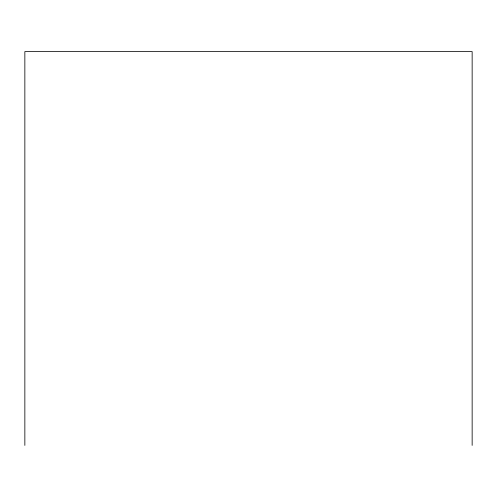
<?xml version="1.0" encoding="UTF-8"?>
<svg xmlns="http://www.w3.org/2000/svg" width="497" height="497" viewBox="0 0 497 497"><rect width="100%" height="100%" fill="white"/><g stroke="black" fill="none" stroke-linecap="round" stroke-linejoin="round"><path stroke-width="0.75" d="M472.15 445.393L472.15 51.607L24.85 51.607L24.85 445.393"/></g></svg>
